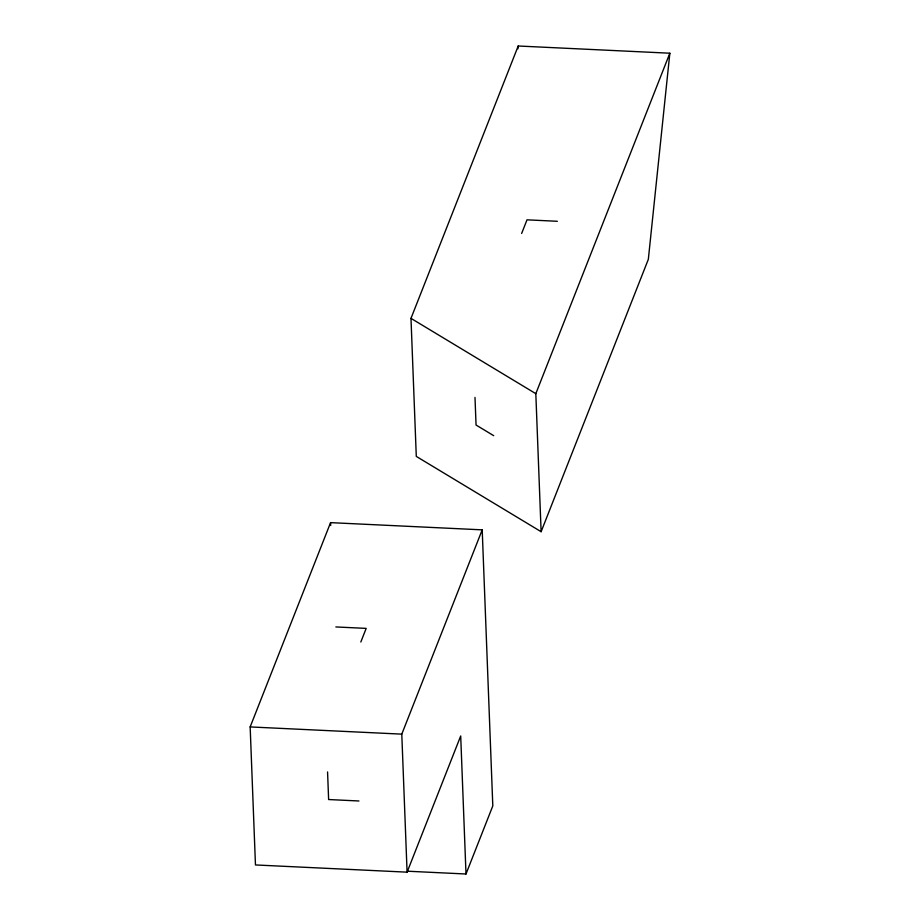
<?xml version="1.0" encoding="UTF-8"?>
<svg xmlns="http://www.w3.org/2000/svg" width="920" height="920" viewBox="0 0 920 920"><rect width="100%" height="100%" fill="white"/><g stroke="black" fill="none" stroke-linecap="round" stroke-linejoin="round"><path stroke-width="1.38" d="M517.914 48.84L518.213 46L669.841 53.21L648.335 259.325L541.121 531.702L416.288 456.4L410.987 318.366L518.213 46M466.003 874L460.701 735.977L407.088 872.16L255.461 864.949L250.159 726.926L330.567 522.64L482.206 529.851L492.809 805.908L466.003 874L407.353 871.206M360.824 642.01L366.183 628.383L335.857 626.945M521.651 233.45L527.01 219.834L557.336 221.283M407.088 872.16L401.787 734.137L482.206 529.851M541.121 531.702L535.819 393.668L669.841 53.21M250.159 726.926L401.787 734.137M358.949 800.986L328.624 799.537L327.566 771.937M410.987 318.366L535.819 393.668M493.706 435.678L476.054 425.028L474.996 397.428M330.567 522.64L330.683 525.492"/></g></svg>
